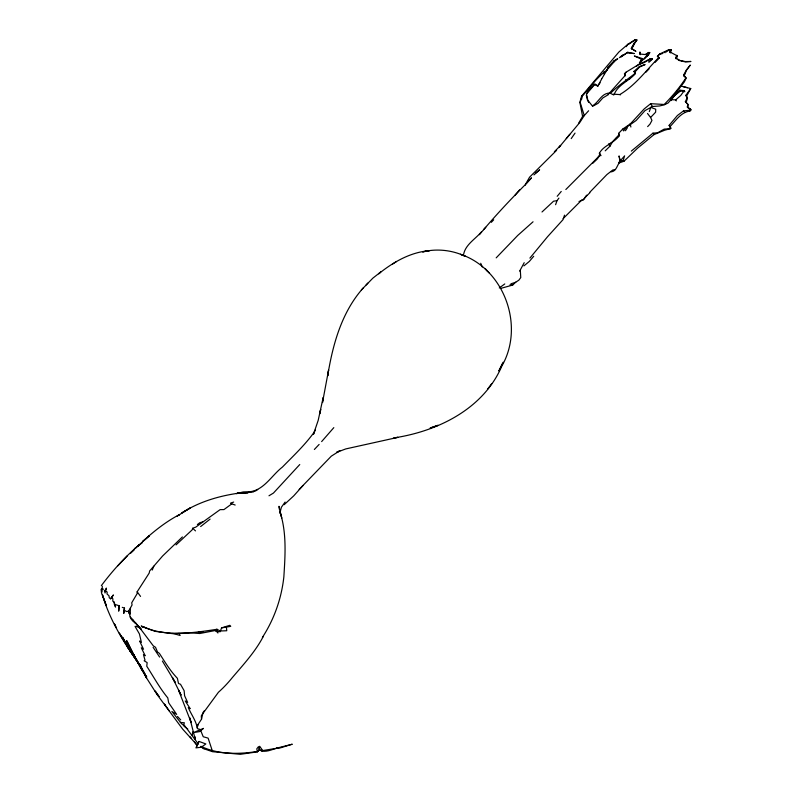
<?xml version="1.0" encoding="UTF-8"?>
<svg xmlns="http://www.w3.org/2000/svg" width="794" height="794" viewBox="0 0 794 794"><rect width="100%" height="100%" fill="white"/><g stroke="black" fill="none" stroke-linecap="round" stroke-linejoin="round"><path stroke-width="1.19" d="M182.382 536.933L162.591 556.018L149.639 570.975L149.183 573.099L137.163 591.788L137.154 593.614L131.705 602.815L132.072 604.978L128.559 611.221L126.564 611.529L124.092 610.139L124.499 608.075L122.276 607.35M592.552 163.475L597.237 159.068L599.649 155.614L599.42 153.123C604.075 144.955 613.961 143.535 618.883 135.824L618.665 133.342L622.625 129.144L630.446 123.785L644.212 108.887L650.683 103.677L664.191 104.48C672.24 96.372 679.753 87.39 686.006 77.782L683.574 75.093L686.443 69.882L690.314 65.068L686.363 70.507L684.12 76.155L686.195 78.14L684.279 81.98L668.33 102.833L664.37 104.838L659.526 105.969L652.47 106.525L644.996 110.604L636.183 120.46L625.662 127.943L623.677 130.95L622.625 129.144M119.16 605.753L118.723 610.953L119.16 605.753L114.386 604.274L114.157 602.15L112.827 601.207L112.867 598.805L111.617 597.237L113.413 594.964L110.634 598.815L109.304 597.872L108.947 595.708L107.061 594.071L107.16 591.977L105.195 590.974L106.396 588.076L105.036 592.969L104.361 590.408M195.006 739.343L195.225 736.931M124.092 610.139L123.775 613.405L124.499 608.075M201.031 746.946L204.078 748.811L212.504 751.7L240.284 754.3L257.345 751.878L259.301 749.804L259.698 746.281L262.715 750.558L281.602 747.482L292.252 744.216L276.441 748.216M327.684 375.88C332.736 344.546 341.688 312.012 363.344 287.845M322.503 402.578L328.577 370.103L327.743 375.691M322.533 402.399L323.128 397.675L318.196 420.354L313.471 434.258L315.208 430.07M627.726 52.295L621.017 56.84L627.726 52.295L633.959 53.526M639.438 67.093L639.517 66.458L645.105 64.552L639.438 67.093L634.535 72.453L635.428 73.693C628.699 81.127 617.742 84.829 613.99 94.804M554.371 151.704L560.663 145.411L559.055 147.297L579.957 122.276L584.255 115.557L580.176 102.376L582.201 96.223C590.15 87.35 597.227 77.008 606.924 70.11L601.862 78.556M197.071 725.905L201.507 719.225L203.056 712.486L204.276 710.838M129.64 612.988L128.559 611.221L130.176 613.871L130.474 608.115M192.178 735.065L192.882 731.78M607.182 69.832L607.718 67.44L614.08 60.731L617.772 58.637L614.179 61.714L606.656 70.388M102.029 591.996L102.307 586.24M690.959 109.909L690.591 109.205L689.212 110.297L683.475 110.912L677.391 115.517L669.134 125.343L670.93 128.34L669.868 126.752C675.793 120.688 680.766 112.351 689.897 111.031L690.959 109.909L687.306 107.041L687.932 104.391L685.361 101.652L687.306 97.602L685.877 95.31L690.73 88.551L686.423 96.372L687.495 97.96L686.175 102.436M319.615 413.942L320.736 409.476L319.635 413.734M235.163 505.034L231.788 503.862L223.958 509.579L220.107 509.639L195.81 527.107L192.644 528.278L192.267 529.757L176.05 544.892M279.885 513.023L281.413 507.227L285.096 502.066M463.567 254.566C465.344 244.671 475.179 239.232 481.283 232.017M611.162 171.881C618.149 171.047 616.7 161.192 623.201 160.428L624.61 155.842L618.725 162.591M197.14 727.83L198.153 724.575M556.594 150.324L529.548 177.211L524.884 185.468M564.524 215.154L562.976 219.7L547.513 236.761L529.906 258.09M135.417 622.675L141.163 629.156L138.037 626.823L135.417 622.675L130.186 616.948L129.124 612.432L130.176 613.871M183.295 725.736L184.367 722.788L180.317 722.411M649.313 111.577L650.941 107.13M599.996 154.701L599.649 155.614L601.018 155.624L599.42 153.123L599.996 154.701L596.87 158.363L565.834 189.518M221.556 627.885L220.156 631.746L215.839 631.21L216.941 629.305L220.335 630.992L226.756 630.744L226.399 627.121L230.746 626.337L229.833 625.305L221.556 627.885L226.399 627.121M503.188 362.223L498.87 370.987L502.652 363.315M152.23 570.062L153.828 566.191M586.657 93.474L589.614 89.127L594.24 84.422L597.932 85.99L601.733 78.884M676.19 58.935L677.441 55.977L669.808 51.878L670.791 49.575L671.287 49.953L670.354 52.94L669.808 51.878L671.287 49.953L668.945 50.072L666.017 52.076M555.601 204.703L556.991 200.693L558.916 198.103M578.479 123.487L582.588 116.41L579.868 102.347L581.575 96.173L618.854 52.047L628.114 44.087L635.051 39.829L636.947 40.008L631.299 48.345L635.756 51.253L631.299 48.345L634.297 42.807L636.947 40.008M681.192 61.019L685.569 61.912L690.959 61.475L685.381 61.565L679.912 60.443L675.644 57.883L676.895 55.292M519.643 271.141L524.199 262.675M631.667 49.049L634.535 43.471M263.241 636.53C255.331 651.666 243.54 664.439 232.463 677.431A142.354 101.235 -84.7 0 1 218.439 692.259L201.835 714.937M128.965 613.335L129.442 612.462M639.329 63.093L641.979 58.468L634.366 55.997L642.088 59.461L639.775 63.163L649.879 52.483L648.529 54.826L644.242 58.984M610.02 146.116L611.956 142.791L608.601 143.972L610.02 146.116L605.207 150.84M262.397 637.433C274.218 619.151 281.493 598.478 283.855 576.881C285.215 555.105 286.833 532.576 279.875 511.554L281.83 518.045M110.634 598.815L111.617 597.237M625.454 130.722L627.339 127.824M625.335 75.767L624.58 74.259L625.99 72.224L638.981 64.314L636.391 66.279M660.112 53.774L657.412 56.265L659.377 58.002L657.412 56.265L660.112 53.774L668.766 49.714L670.791 49.575M479.427 234.706C493.451 217.725 508.646 201.468 524.169 185.766M571.214 138.603L575.035 133.114M314.533 431.678C305.273 444.7 293.532 455.696 282.396 467.09C271.558 475.447 263.787 490.632 248.959 491.863M583.391 199.78L586.746 195.314L583.391 199.78L579.015 201.507M393.417 438C437.583 431.41 483.496 409.039 501.927 365.905C524.824 326.056 504.299 268.987 460.47 254.279L465.274 256.283C452.223 250.07 436.68 248.363 422.636 251.906L429.455 250.696C410.458 252.135 393.219 262.149 378.678 273.811L380.733 271.995L372.922 278.089L361.339 289.969M684.289 90.625L680.746 95.469L675.744 99.846L670.553 99.697L670.791 100.719L674.483 95.558L680.557 90.943L684.845 91.687L684.289 90.625L679.872 90.208L670.553 99.697M487.625 389.05L491.704 383.651M333.817 427.638L321.639 441.593M597.356 86.238L600.085 82.804M566.241 138.593L569.764 134.325M101.344 585.635C112.579 570.668 125.263 556.644 139.555 544.515L137.501 546.332L149.371 535.781L142.444 541.647C153.828 531.375 165.946 521.579 179.623 514.542L176.933 516.299M496.181 257.861L517.718 235.461L533.052 221.794M557.189 196.297L561.239 191.463M533.717 256.264L529.399 261.365L523.931 265.881M515.038 195.225L519.613 189.845M303.07 485.452L293.72 495.873L284.173 504.686M611.509 142.712L618.655 135.169M299.755 464.54L273.444 493.064L268.977 495.784M525.052 185.032L531.504 177.836L526.482 183.156M658.752 57.575C646.217 70.368 635.458 85.335 619.786 94.565L613.444 94.188M588.622 110.763L584.255 115.557L582.588 116.41M608.154 94.516L625.414 75.192L624.402 73.911L625.99 72.224M366.103 284.937L367.84 283.091M117.899 565.775L127.427 555.711M626.148 46.697L628.114 44.087M483.536 229.645L485.779 227.263M491.307 222.33L493.689 219.819M645.929 72.204L649.115 68.85M314.364 449.473L319.128 444.442M647.636 126.613L649.968 124.152L651.963 120.41L650.604 117.482L655.636 112.172L655.705 109.195L651.785 107.776M589.624 192.446L606.884 174.581L612.72 170.045L615.31 169.499M675.644 57.883L677.441 55.977M563.174 218.588L582.012 199.77M597.932 85.99L595.004 84.154L586.508 94.049L587.888 100.421L592.671 106.297L598.09 103.309L602.795 97.97L608.353 94.645M655.01 62.428L658.653 58.736M542.004 211.978L553.587 201.19L556.991 200.693M585.059 197.468L589.873 192.753M299.149 489.461L331.306 456.163L339.921 450.704L336.765 452.252M501.213 288.262L512.696 285.056L515.753 282.168M215.7 630.436L216.941 629.305L217.933 632.997L215.7 630.436L199.741 633.513L190.55 632.868L172.467 633.642L155.058 631.339L141.193 626.019C164.924 637.254 191.989 633.056 216.941 629.305M625.593 72.83L624.58 74.259M533.945 174.908L539.632 169.807L535.692 173.052M615.529 138.831L619.499 135.734L618.665 133.342M634.535 72.453L633.989 71.391L639.517 66.458M635.051 39.829L629.195 43.978M633.989 71.391L635.508 73.058C627.101 79.757 618.149 85.524 610.447 93.355L613.524 94.863M210.102 519.107L200.634 526.561M619.26 162.899L624.015 161.212L637.532 148.2L653.998 134.613L664.717 130.196L670.672 128.618L664.161 129.134L657.621 132.787L652.946 133.174L631.349 151.088M652.43 59.183L648.758 62.15L651.934 58.796L652.43 59.183L649.631 59.222L639.299 64.344L644.569 62.398L649.631 59.222L651.934 58.796L649.631 59.222M619.36 57.694L622.824 54.905M646.495 56.434L648.529 54.826M142.245 542.759L134.424 548.843L136.35 547.344M197.378 524.546L199.81 522.71L202.837 521.866M499.287 287.964L504.776 283.934M592.393 105.87C598.775 102.396 601.376 93.166 609.703 93.037M177.975 515.564L190.401 507.882L181.856 512.924C199.979 501.153 221.377 495.228 242.686 492.637L236.453 493.61L243.202 491.933L253.901 491.536L249.187 491.873M255.36 491.079L257.752 489.501M392.494 264.114L396.534 261.484M259.301 749.804L261.871 751.084L262.715 750.558L259.301 749.804L258.507 746.618L256.819 748.782L257.345 751.878M645.631 54.25L648.936 52.394L645.82 54.597L639.815 54.042L639.914 51.947L640.182 54.746M336.676 452.342L345.727 448.938L397.854 437.375L395.591 437.663M233.674 502.056L230.558 503.168L231.788 503.862M639.775 63.163L640.54 62.905M594.24 84.422L595.004 84.154M510.919 283.805L515.643 282.277L518.839 280.173L520.765 277.582L520.318 270.407M659.715 54.379L662.911 53.397M258.189 751.352C239.272 754.33 218.489 754.826 200.932 746.32L204.078 748.811M281.602 747.482C274.823 747.591 268.878 752.305 261.871 751.084M249.475 491.853L253.901 491.536M198.321 632.103L203.453 632.312M509.986 284.828L512.696 285.056M627.647 52.93L634.267 53.555M582.201 96.223L581.575 96.173L581.744 99.081M680.875 86.03L690.73 88.551M138.037 626.823L135.04 626.357L139.416 633.93L141.401 642.406L139.615 641.026L143.535 649.254L141.312 647.795L145.183 655.715L143.456 654.643L144.994 660.122L144.18 660.807L147.138 662.573L146.771 666.255C153.599 676.776 159.663 688.061 167.792 697.906L168.685 702.809L176.665 714.411L171.881 711.474L181.677 723.88L184.407 725.359L198.381 744.107M101.692 588.89L103.607 589.217M141.739 626.714L145.5 627.637M683.128 86.596L687.396 87.747M172.735 633.354L180.178 635.488L178.948 633.334M619.786 94.565L620.58 94.823M678.145 59.868L680.101 60.791M687.306 107.041L690.591 109.205M184.188 726.391L187.761 729.021M135.208 623.27L131.486 619.568L130.186 616.948M192.644 528.278L195.503 530.888M623.201 160.428L624.015 161.212M683.475 110.912L684.974 112.43M189.736 736.504L191.086 737.894M685.361 101.652L687.932 104.391L688.12 107.825M177.469 716.446L180.724 719.92M679.872 90.208L680.557 90.943M689.212 110.297L689.897 111.031M487.496 271.201L485.134 268.6L489.015 272.868M194.431 741.943L197.329 745.963M647.507 113.473L650.604 117.482M146.672 677.014L141.441 669.292L135.963 658.871L146.364 677.699L157.172 694.681L182.64 729.1L196.446 744.355M137.163 591.788L140.548 596.403M652.946 133.174L653.998 134.613M159.604 657.045L153.123 647.328M137.828 662.355L139.436 664.628L134.186 656.549M138.335 625.97L153.292 645.84L155.525 647.299L157.49 651.963L159.405 653.393C164.874 661.878 170.204 670.9 177.38 678.274L178.511 683.475L180.506 684.269L184.119 690.641L184.615 695.782L187.652 702.402L185.24 700.963L190.193 708.645L188.277 707.583C191.334 714.689 196.118 720.763 197.468 728.654L200.277 729.497L203.234 736.753L208.117 738.122L212.405 751.084M101.096 589.346L101.533 593.078L106.327 605.693L102.426 594.686C109.453 619.28 122.961 641.185 137.551 661.968M133.62 655.725L127.288 646.554L133.491 655.556M138.176 662.901L140.181 665.779M169.201 710.888L164.467 704.08L165.182 705.122M138.186 662.504L140.201 665.481M139.029 664.131L127.407 646.366L122.524 637.165L131.357 652.41M146.652 676.935L135.337 658.673L127.07 641.929L136.856 660.449M140.151 666.315L142.265 669.57M142.116 669.342L143.416 671.357M142.89 670.543L144.776 673.451M132.251 654.236L119.805 633.9M131 652.301L119.199 632.937M650.683 103.677L652.47 106.525M588.85 102.446L587.57 100.391L586.309 95.349M133.223 654.544L137.521 661.511M138.067 662.424L139.307 664.419M162.383 661.025L175.077 682.215L172.358 677.451L181.101 695.157L178.511 690.065L191.185 722.59L189.746 717.845L195.255 739.432M116.529 627.905L114.435 623.925L115.537 626.039M683.574 75.093L684.12 76.155M664.677 52.047L665.044 52.751M685.877 95.31L686.423 96.372M675.744 99.846L676.289 100.898M669.134 125.343L669.868 126.752M629.404 78.239L629.771 78.943M607.718 67.44L608.085 68.145M480.717 263.29L482.286 267.022M114.386 604.274L115.537 607.073L114.157 602.15M132.568 619.33L133.134 620.908M625.603 79.708L626.019 81.087M620.084 161.539L619.022 155.922L620.432 161.361M630.158 123.804L630.883 127.01M281.165 515.852L279.012 506.304L279.448 509.659M201.507 719.225L201.309 715.801M641.979 58.468L642.088 59.461M614.08 60.731L614.179 61.714M604.065 71.668L604.145 73.961M199.066 741.447L195.91 747.879L201.339 747.233L205.835 743.938L199.066 741.447M130.643 553.021L133.968 549.865L130.643 553.021M203.413 728.435L199.592 731.582L193.24 732.664L203.413 728.435M437.97 425.346L430.318 427.976L437.97 425.346M243.54 492.985L237.515 493.372L248.056 492.776L243.54 492.985M158.939 696.427L155.267 691.207L158.939 696.427M134.464 657.303L127.278 644.857L134.464 657.303M138.146 662.95L133.303 654.058L138.146 662.95M135.337 658.673L126.673 640.698L135.337 658.673M146.364 677.699L140.21 665.074L146.364 677.699"/></g></svg>
